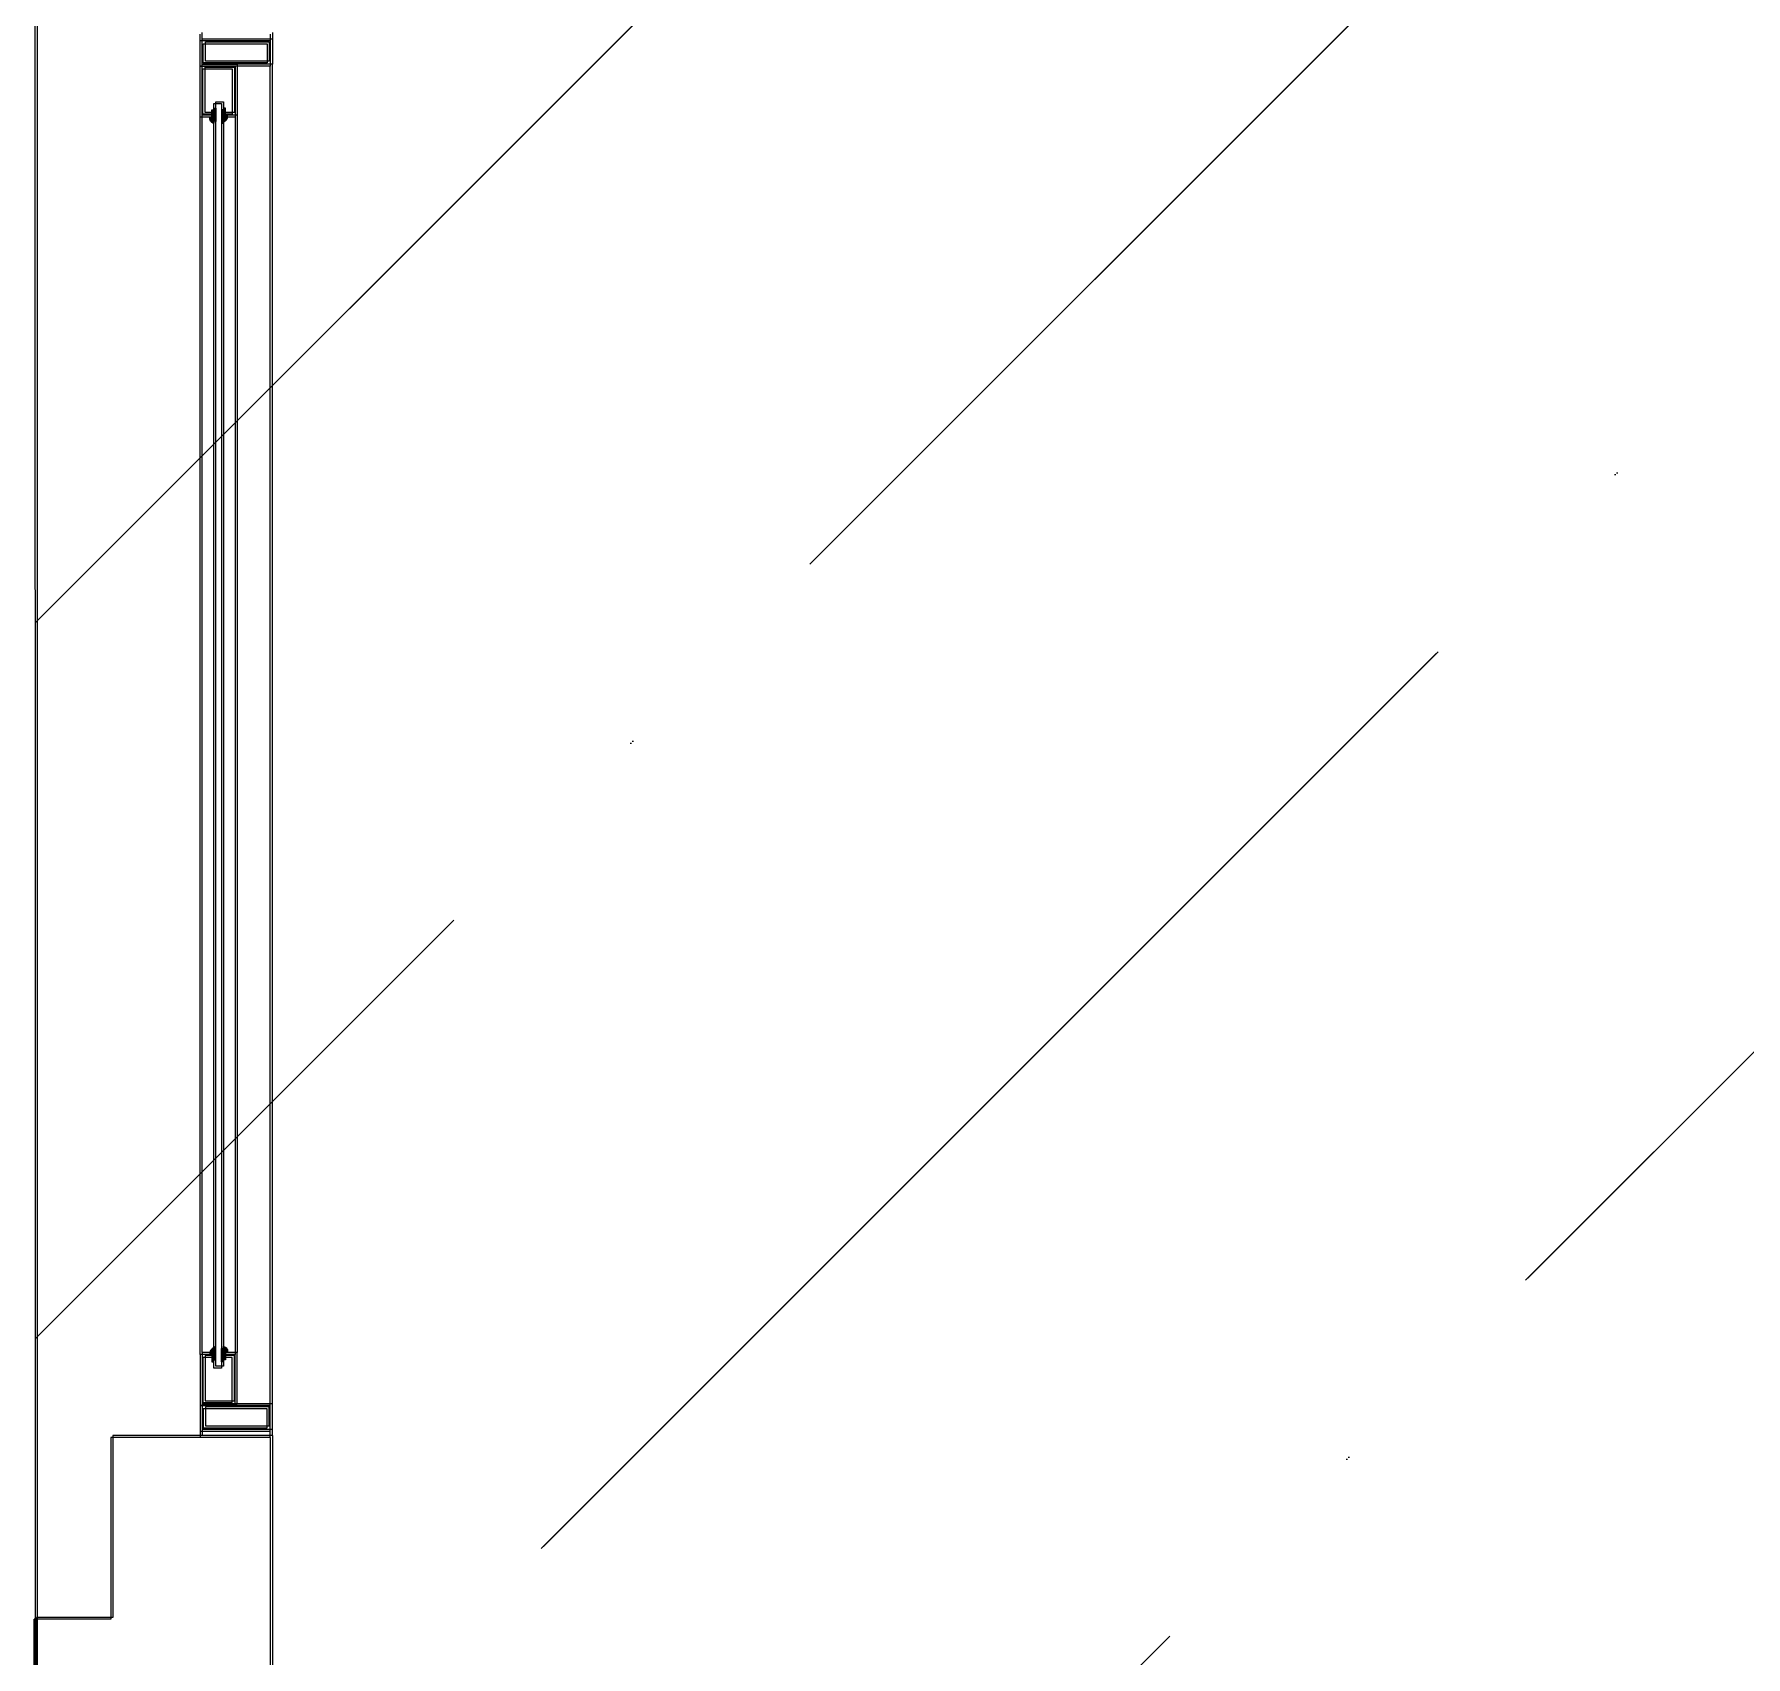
# Model space of a CAD drawing. Header units: inches. Extents: x 4821 to 127877, y 58012 to 433683.
# Drawn here: x 39317 to 42001, y 139700 to 142244 of the extents above; entities that cross this region are included whole.
import ezdxf

# ---------------------------------------------------------------- set-up
doc = ezdxf.new("R2010")
doc.units = ezdxf.units.IN
doc.header["$MEASUREMENT"] = 0
for name, color, linetype in [('A-WAL-CMU', 7, 'Continuous'), ('A-WALL', 53, 'Continuous'), ('A-WIN', 141, 'Continuous')]:
    doc.layers.add(name, color=color, linetype=linetype)

# ---------------------------------------------------------------- blocks, each defined once
blk = doc.blocks.new('n win')
for points in [[(1070203.3, -1333384.7, 0.506094), (1070193.7, -1333379.1), (1070193.7, -1333381.8), (1070182.4, -1333381.8), (1070182.4, -1333384.7)], [(1070203.3, -1333396.7, -0.506094), (1070193.7, -1333402.3), (1070193.7, -1333399.7), (1070182.4, -1333399.7), (1070182.4, -1333396.7)], [(1072124.1, -1333384.7, -0.506094), (1072133.7, -1333379.1), (1072133.7, -1333381.8), (1072145, -1333381.8), (1072145, -1333384.7)], [(1072124.1, -1333396.7, 0.506094), (1072133.7, -1333402.3), (1072133.7, -1333399.7), (1072145, -1333399.7), (1072145, -1333396.7)]]:
    blk.add_hatch(color=2).paths.add_polyline_path(points)
at = {"color": 2}
for p, q in [((1070073.7, -1333363.2, 0), (1070063.7, -1333363.2, 0)), ((1072253.7, -1333363.2, 0), (1072263.7, -1333363.2, 0)), ((1070063.7, -1333473.2, 0), (1070073.7, -1333473.2, 0)), ((1072263.7, -1333473.2, 0), (1072253.7, -1333473.2, 0))]:
    blk.add_line(p, q, dxfattribs=at)
for p, q in [((1072133.7, -1333363.2, 1035), (1070193.7, -1333363.2, 0)), ((1070193.7, -1333418.2, 0), (1072133.7, -1333418.2, 1035)), ((1072213.7, -1333473.2, 1220.5), (1070113.7, -1333473.2, 0))]:
    blk.add_line(p, q)
at = {"color": 2, "elevation": 1035}
for points in [[(1070073.7, -1333473.2), (1070113.7, -1333473.2), (1070113.7, -1333363.2), (1070113.7, -1333363.2), (1070113.7, -1333363.2), (1070073.7, -1333363.2)], [(1072253.7, -1333473.2), (1072213.7, -1333473.2), (1072213.7, -1333363.2), (1072213.7, -1333363.2), (1072213.7, -1333363.2), (1072253.7, -1333363.2)]]:
    blk.add_lwpolyline(points, close=True, dxfattribs=at)
at = {"color": 9, "elevation": 1035}
for points in [[(1070078.7, -1333468.2), (1070108.7, -1333468.2), (1070108.7, -1333368.2), (1070078.7, -1333368.2)], [(1072248.7, -1333468.2), (1072218.7, -1333468.2), (1072218.7, -1333368.2), (1072248.7, -1333368.2)]]:
    blk.add_lwpolyline(points, close=True, dxfattribs=at)
at = {"color": 2}
for points, elevation in [([(1070193.7, -1333384.7), (1070193.7, -1333363.2), (1070113.7, -1333363.2), (1070113.7, -1333418.2), (1070193.7, -1333418.2), (1070193.7, -1333396.7)], 0), ([(1072133.7, -1333384.7), (1072133.7, -1333363.2), (1072213.7, -1333363.2), (1072213.7, -1333418.2), (1072133.7, -1333418.2), (1072133.7, -1333396.7)], 1035)]:
    blk.add_lwpolyline(points, dxfattribs=dict(at, elevation=elevation))
at = {"color": 9}
for points, elevation in [([(1070189.2, -1333384.7), (1070189.2, -1333367.7), (1070118.2, -1333367.7), (1070118.2, -1333413.7), (1070189.2, -1333413.7), (1070189.2, -1333396.7)], 0), ([(1072138.2, -1333384.7), (1072138.2, -1333367.7), (1072209.2, -1333367.7), (1072209.2, -1333413.7), (1072138.2, -1333413.7), (1072138.2, -1333396.7)], 1035)]:
    blk.add_lwpolyline(points, dxfattribs=dict(at, elevation=elevation))
at = {"elevation": 1035}
blk.add_lwpolyline([(1070172.4, -1333396.7), (1072155, -1333396.7), (1072155, -1333384.7), (1070172.4, -1333384.7)], close=True, dxfattribs=at)
at = {"color": 2, "elevation": 1035}
for points in [[(1070203.3, -1333384.7, 0.506094), (1070193.7, -1333379.1), (1070193.7, -1333381.8), (1070182.4, -1333381.8), (1070182.4, -1333384.7)], [(1070203.3, -1333396.7, -0.506094), (1070193.7, -1333402.3), (1070193.7, -1333399.7), (1070182.4, -1333399.7), (1070182.4, -1333396.7)], [(1072124.1, -1333384.7, -0.506094), (1072133.7, -1333379.1), (1072133.7, -1333381.8), (1072145, -1333381.8), (1072145, -1333384.7)], [(1072124.1, -1333396.7, 0.506094), (1072133.7, -1333402.3), (1072133.7, -1333399.7), (1072145, -1333399.7), (1072145, -1333396.7)]]:
    blk.add_lwpolyline(points, format="xyb", close=True, dxfattribs=at)
blk = doc.blocks.new('FIRST SLAB EDGE')
at = {"layer": 'A-WAL-CMU'}
for p, q in [((1147867.1, -1737352.3), (1147617.7, -1737352.3)), ((1147617.7, -1737352.3), (1147617.7, -1737637.4)), ((1147867.7, -1737352.3), (1147867.7, -1738304.7)), ((1147617.7, -1737637.4), (1147497.7, -1737637.4))]:
    blk.add_line(p, q, dxfattribs=at)
at = {"layer": 'A-WAL-CMU', "elevation": 1209.3}
blk.add_lwpolyline([(1147867.7, -1738304.7), (1147497.7, -1738304.7), (1147497.7, -1737637.4)], dxfattribs=at)
at = {"layer": 'A-WIN', "xscale": -1.000000000000003, "rotation": 90}
blk.add_blockref('n win', (-185605.5, -665088.6), dxfattribs=at)

msp = doc.modelspace()

# ---------------------------------------------------------------- hatches: boundary and pattern name
at = {"layer": 'A-WALL'}
h = msp.add_hatch(dxfattribs=at)
h.set_pattern_fill('ANSI36', color=5, scale=250)
h.set_pattern_definition([(45, (-1012683.5, -137256.6), (420.9495, 1543.4815), [1984.375, -396.875, 0, -396.875])])
h.paths.add_polyline_path([(47541.6, 149082.4), (41988.3, 149082.4), (41988.1, 147285), (39319, 147285), (39319.2, 135461.2), (47541.6, 135461.2)])
h = msp.add_hatch(dxfattribs=at)
h.set_pattern_fill('ANSI36', color=5, scale=250)
h.set_pattern_definition([(45, (-1012680.1, -137253.6), (420.9495, 1543.4815), [1984.375, -396.875, 0, -396.875])])
h.paths.add_polyline_path([(47545, 149085.4), (41991.7, 149085.4), (41991.5, 147287.9), (39322.4, 147287.9), (39322.6, 135464.2), (47545, 135464.2)])

# ---------------------------------------------------------------- linework, layer by layer
at = {"layer": 'A-WALL', "color": 1, "elevation": 0}
for points in [[(47541, 149082.4), (41987.6, 149082.4), (41987.4, 147285), (39318.4, 147285), (39318.6, 135461.2), (47540.9, 135461.2), (47541, 149082.4)], [(47544.4, 149085.4), (41991, 149085.4), (41990.8, 147287.9), (39321.8, 147287.9), (39322, 135464.2), (47544.3, 135464.2), (47544.4, 149085.4)]]:
    msp.add_lwpolyline(points, dxfattribs=at)

# ---------------------------------------------------------------- block references
at = {"layer": 'A-WAL-CMU'}
for p in [(-1108180.4, 1877396.1), (-1108177, 1877399)]:
    msp.add_blockref('FIRST SLAB EDGE', p, dxfattribs=at)

doc.saveas('drawing.dxf')
